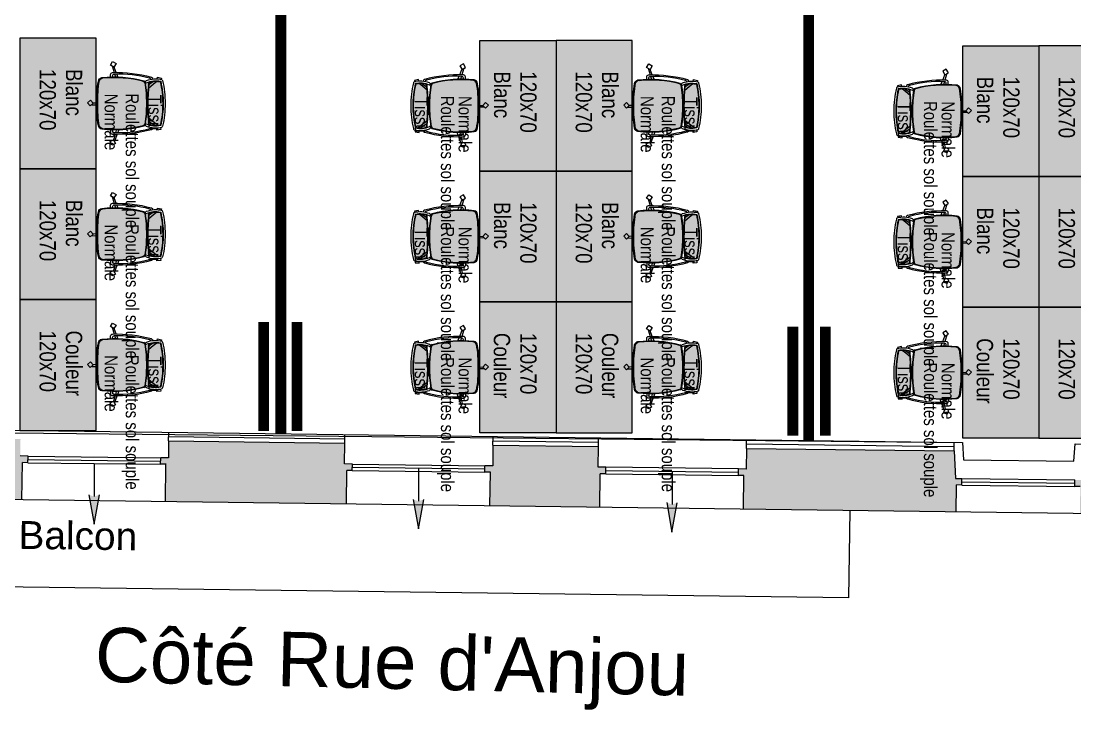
# Model space of a CAD drawing. Extents: x -27 to 25.3, y -8.5 to 57.5.
# Drawn here: x -10.04 to -0.37, y -8.51 to -2.19 of the extents above; entities that cross this region are included whole.
import ezdxf
from ezdxf.enums import TextEntityAlignment as Align

# ---------------------------------------------------------------- set-up
doc = ezdxf.new("R2010")
doc.units = 0
doc.header["$LTSCALE"] = 0.002
doc.linetypes.add('HIDDEN', pattern=[9.525, 6.35, -3.175])
for name, color, linetype in [('01-FAC_CHASSIS', 4, 'Continuous'), ('01-STR_MACONNERIE_HACH', 252, 'Continuous'), ('02-ISOLATION', 6, 'ISOLATION'), ('A-Etiq_Mob', 7, 'Continuous'), ('A-Etiquettes', 7, 'Continuous'), ('A-mobilier', 252, 'Continuous')]:
    doc.layers.add(name, color=color, linetype=linetype)
for name, color, linetype, true_color in [('A-projet', 7, 'Continuous', 0x5b6280), ('A-vitré', 7, 'Continuous', 0x61becc), ('couleur siege', 1, 'Continuous', 0xff0000)]:
    doc.layers.add(name, color=color, linetype=linetype, true_color=true_color)
doc.styles.add('ARIAL', font='arial.ttf')
doc.styles.add('ROMAND', font='romand__.ttf', dxfattribs={"width": 0.7})
doc.styles.get("Standard").update_dxf_attribs({"font": 'ARIALN.TTF'})
doc.linetypes.add('ISOLATION', pattern='A,0.00254,-2.54,[134,ltypeshp.shx,S=2.54,R=0,X=-2.54,Y=0],-5.08,[134,ltypeshp.shx,S=2.54,R=180,X=2.54,Y=0],-2.54', length=10.16254)

# ---------------------------------------------------------------- blocks, each defined once
blk = doc.blocks.new('Poste127Couleur')
at = {"transparency": 33554582}
h = blk.add_hatch(color=256, dxfattribs=at)
h.dxf.hatch_style = 1
h.set_gradient(color1=(169, 83, 160), color2=(255, 246, 230), tint=1, name='CURVED')
h.paths.add_polyline_path([(0, 0.7029), (0, 0.0029), (1.2, 0.0029), (1.2, 0.7029)])
blk.add_lwpolyline([(0, 0.7), (0, 0), (1.2, 0), (1.2, 0.7)], close=True)
at = {"layer": 'A-Etiq_Mob'}
for tag, p in [('STRATIFIE', (0.2839, 0.4213)), ('DIM', (0.2839, 0.1804))]:
    blk.add_attdef(tag, p, '', height=0.15, dxfattribs=at)
blk = doc.blocks.new('chaise')
at = {"layer": 'A-mobilier', "ltscale": 0.1, "true_color": 0xc7c8ca}
h = blk.add_hatch(color=9, dxfattribs=at)
h.dxf.hatch_style = 1
h.paths.add_polyline_path([(0.272, 0.456, 0.30076), (0.236, 0.489, 0.043342), (0.008, 0.509, 0.043342), (-0.219, 0.489, 0.300759), (-0.255, 0.456, 0.09791), (-0.223, 0.027, 0.292085), (-0.207, 0.013, 0.040929), (0.008, -0.005, 0.040929), (0.223, 0.013, 0.292085), (0.239, 0.027, 0.09791)])
h.paths.add_polyline_path([(0.159, -0.024, 0.015765), (0.008, -0.018, 0.016739), (-0.152, -0.025), (-0.19, -0.069), (-0.218, -0.103, 0.040824), (-0.213, -0.142, 0.054873), (0.008, -0.167, 0.054873), (0.23, -0.142, 0.02252), (0.233, -0.121), (0.219, -0.101)])
h.paths.add_polyline_path([(0.191, -0.026, 0.003373), (0.159, -0.024), (0.219, -0.101), (0.233, -0.121, 0.02535), (0.235, -0.097)])
h.paths.add_polyline_path([(0.226, -0.03, 0.0036), (0.191, -0.026), (0.235, -0.097, 0.0714)])
h.paths.add_polyline_path([(-0.152, -0.025, 0.003505), (-0.185, -0.027), (-0.196, -0.043), (-0.217, -0.075, 0.030269), (-0.218, -0.103), (-0.19, -0.069)])
h.paths.add_polyline_path([(-0.185, -0.027, 0.002494), (-0.209, -0.03, 0.048116), (-0.217, -0.075), (-0.196, -0.043)], flags=17)
at = {"layer": 'A-mobilier'}
for p, q in [((0.004, 0.509), (0.006, 0.543)), ((0.022, 0.558), (0.023, 0.509)), ((-0.374, 0.349), (-0.308, 0.33)), ((-0.308, 0.308), (-0.363, 0.33)), ((-0.292, 0.326), (-0.283, 0.323)), ((-0.262, 0.365), (-0.287, 0.365)), ((-0.263, 0.345), (-0.272, 0.345)), ((0.279, 0.365), (0.303, 0.365)), ((0.279, 0.345), (0.288, 0.345)), ((0.324, 0.32), (0.378, 0.334)), ((0.398, 0.325), (0.324, 0.298)), ((0.279, 0.31), (0.309, 0.317)), ((0.309, 0.293), (0.279, 0.282)), ((-0.242, -0.066), (-0.241, -0.066)), ((-0.19, -0.069), (-0.219, -0.105)), ((-0.217, -0.075), (-0.196, -0.043)), ((0.233, -0.121), (0.219, -0.101)), ((0.258, -0.066), (0.257, -0.066))]:
    blk.add_line(p, q, dxfattribs=at)
at = {"layer": 'A-mobilier', "linetype": 'HIDDEN'}
for p, q in [((-0.283, 0.323), (-0.263, 0.317)), ((-0.263, 0.29), (-0.293, 0.302)), ((-0.196, -0.043), (-0.185, -0.027)), ((-0.152, -0.025), (-0.19, -0.069)), ((0.219, -0.101), (0.159, -0.024)), ((0.191, -0.026), (0.235, -0.097))]:
    blk.add_line(p, q, dxfattribs=at)
at = {"layer": 'A-mobilier'}
for points in [[(-0.024, 0.57), (0.006, 0.543), (0.034, 0.572), (0.003, 0.6)], [(-0.398, 0.31), (-0.363, 0.331), (-0.383, 0.366), (-0.418, 0.345)], [(0.395, 0.371), (0.378, 0.334), (0.415, 0.317), (0.432, 0.354)]]:
    blk.add_lwpolyline(points, close=True, dxfattribs=at)
for points in [[(0.255, -0.145), (0.275, -0.147), (0.28, -0.107), (0.259, -0.105)], [(-0.243, -0.109), (-0.259, -0.113), (-0.25, -0.153), (-0.237, -0.15)]]:
    blk.add_lwpolyline(points, dxfattribs=at)
for centre, radius, start, end in [((0.845, 0.323), 1.108, 173.1278, 195.4958), ((0.845, 0.323), 1.103, 173.7387, 195.3268), ((-0.212, 0.445), 0.0447, 99.9272, 166.8835), ((-0.203, 0.434), 0.0495, 115.9014, 169.3298), ((-0.019, -0.687), 1.184, 88.7046, 100.0235), ((0.008, -0.811), 1.32, 90, 99.927), ((0.008, -0.811), 1.32, 80.073, 90), ((0.035, -0.687), 1.184, 79.9765, 91.2954), ((-0.829, 0.323), 1.103, 344.6732, 6.2613), ((0.228, 0.445), 0.0447, 13.1165, 80.0728), ((-0.829, 0.323), 1.108, 344.5042, 6.8722), ((0.219, 0.434), 0.0495, 10.6702, 64.0986), ((1.039, 0.304), 1.347, 178.2197, 195.2822), ((-0.287, 0.345), 0.02, 90, 178.2197), ((0.842, 0.272), 1.135, 177.2781, 195.5028), ((-0.272, 0.325), 0.02, 90, 177.2781), ((-0.826, 0.272), 1.135, 344.4972, 2.7219), ((-1.023, 0.304), 1.347, 344.7178, 1.7803), ((0.288, 0.325), 0.02, 2.7219, 90), ((0.303, 0.345), 0.02, 1.7803, 90), ((-0.207, -0.008), 0.02, 80.7555, 159.0187), ((-0.204, 0.032), 0.02, 195.4958, 260.6251), ((0.02, -0.095), 0.243, 156.8702, 192.2258), ((-0.2, 0.037), 0.02, 195.3268, 260.7665), ((0.008, 1.315), 1.32, 260.6251, 270), ((-0.186, -0.008), 0.02, 114.7785, 159.0187), ((0.008, 1.315), 1.315, 260.7665, 270), ((0.008, 1.315), 1.315, 270, 279.2335), ((0.008, 1.315), 1.32, 270, 279.3749), ((0.202, -0.008), 0.02, 20.9813, 65.2215), ((0.216, 0.037), 0.02, 279.2335, 344.6732), ((0.223, -0.008), 0.02, 20.9813, 99.2445), ((-0.003, -0.095), 0.243, 347.7742, 23.1298), ((0.22, 0.032), 0.02, 279.3749, 344.5042), ((-0.241, -0.046), 0.02, 195.2822, 270), ((-0.233, -0.026), 0.02, 195.5028, 252.7294), ((0.02, -0.095), 0.263, 159.0187, 193.9621), ((0.02, -0.095), 0.238, 164.1556, 191.4603), ((0.031, -2.412), 2.399, 90.5363, 95.8288), ((0.031, -2.412), 2.394, 90.5374, 95.7482), ((-0.014, -2.412), 2.399, 84.1712, 89.4637), ((-0.014, -2.412), 2.394, 84.2518, 89.4626), ((-0.003, -0.095), 0.238, 348.5397, 15.8444), ((-0.003, -0.095), 0.263, 346.0379, 20.9813), ((0.249, -0.026), 0.02, 287.2706, 344.4972), ((0.257, -0.046), 0.02, 270, 344.7178), ((-0.22, -0.145), 0.02, 218.589, 257.0335), ((0.01, 0.853), 1.044, 257.0335, 269.9004), ((0.01, 0.853), 1.024, 257.1546, 269.8984), ((0.01, 0.853), 1.019, 257.3346, 269.8979), ((0.006, 0.853), 1.019, 270.1021, 282.6654), ((0.006, 0.853), 1.024, 270.1016, 282.8454), ((0.006, 0.853), 1.044, 270.0996, 282.9665), ((0.236, -0.145), 0.02, 282.9665, 321.411)]:
    blk.add_arc(centre, radius, start, end, dxfattribs=at)
blk = doc.blocks.new('SiègeT1')
at = {"layer": 'couleur siege', "true_color": 0x8a6689}
for points in [[(-0.1936, 0.2235), (-0.0769, 0.2096), (0.0385, 0.2124), (0.1553, 0.2166), (0.1984, 0.2222), (0.2025, 0.2444), (0.2039, 0.282), (0.2012, 0.321), (0.1233, 0.3376), (0.0385, 0.3432), (-0.0227, 0.3446), (-0.0977, 0.3376), (-0.1492, 0.3307), (-0.1964, 0.3223), (-0.202, 0.3001), (-0.2006, 0.2653)], [(-0.2076, -0.2358), (-0.225, -0.2195), (-0.2335, -0.1968), (-0.2363, -0.14), (-0.2381, -0.076), (-0.2337, -0.0116), (-0.2278, 0.0448), (-0.218, 0.1023), (-0.2107, 0.1321), (-0.2013, 0.169), (-0.1966, 0.1769), (-0.184, 0.18), (-0.1205, 0.1883), (-0.0494, 0.1934), (0.0091, 0.1953), (0.0767, 0.1926), (0.1322, 0.1879), (0.1685, 0.1829), (0.1909, 0.1794), (0.1994, 0.1771), (0.2037, 0.1728), (0.2071, 0.1636), (0.2187, 0.1148), (0.2315, 0.0452), (0.2373, -0.0047), (0.2408, -0.0627), (0.2412, -0.1049), (0.2396, -0.159), (0.2364, -0.1973), (0.2345, -0.2097), (0.2289, -0.2196), (0.2221, -0.2289), (0.2135, -0.2344), (0.2067, -0.2363), (0.1752, -0.2419), (0.1139, -0.248), (0.0509, -0.2511), (-0.0505, -0.2518), (-0.1259, -0.2474), (-0.1911, -0.2375)]]:
    blk.add_hatch(color=8, dxfattribs=at).paths.add_polyline_path(points)
at = {"extrusion": (0, 0, -1), "xscale": 0.8999999999999986, "yscale": 0.8999999999999986, "zscale": -0.9, "rotation": 180}
blk.add_blockref('chaise', (0.0055, 0.195), dxfattribs=at)
at = {"layer": 'A-Etiq_Mob', "style": 'ROMAND', "width": 0.7}
for tag, p in [('FINITION', (-0.0791, 0.1775)), ('PIETEMENT', (-0.0914, -0.031)), ('ASSISE', (-0.0883, -0.2242)), ('COULEUR', (-0.1036, -0.4236))]:
    blk.add_attdef(tag, p, '', height=0.15, dxfattribs=at)
blk = doc.blocks.new('Poste127')
at = {"transparency": 33554582}
h = blk.add_hatch(color=256, dxfattribs=at)
h.dxf.hatch_style = 1
h.set_gradient(color1=(199, 200, 202), color2=(255, 246, 230), tint=1, name='CURVED')
h.paths.add_polyline_path([(0, 0.7), (0, 0), (1.2, 0), (1.2, 0.7)])
blk.add_lwpolyline([(0, 0.7), (0, 0), (1.2, 0), (1.2, 0.7)], close=True)
at = {"layer": 'A-Etiq_Mob'}
for tag, p in [('FINITION', (0.2839, 0.4213)), ('DIM', (0.2839, 0.1804))]:
    blk.add_attdef(tag, p, '', height=0.15, dxfattribs=at)
blk = doc.blocks.new('Xref-R4-2018-11')
h = blk.add_hatch(color=256)
h.dxf.hatch_style = 1
h.paths.add_polyline_path([(-6.6942, -13.4039), (-6.6466, -13.6742), (-6.5976, -13.4042), (-6.6459, -13.4205)])
h = blk.add_hatch(color=256)
h.dxf.hatch_style = 1
h.paths.add_polyline_path([(-3.7177, -13.4467), (-3.6701, -13.717), (-3.6211, -13.4469), (-3.6695, -13.4633)])
h = blk.add_hatch(color=256)
h.dxf.hatch_style = 1
h.paths.add_polyline_path([(-1.3918, -13.4763), (-1.3441, -13.7467), (-1.2952, -13.4766), (-1.3435, -13.493)])
at = {"layer": '01-STR_MACONNERIE_HACH'}
h = blk.add_hatch(color=256, dxfattribs=at)
h.dxf.hatch_style = 1
h.paths.add_polyline_path([(-9.9114, 6.9761), (-10.8895, 6.9824), (-10.8916, 6.6467), (-10.9416, 6.647), (-10.942, 6.587), (-10.8892, 6.5867), (-10.8829, 6.3692), (-9.9275, 6.3631), (-9.9171, 6.5805), (-9.8639, 6.5801), (-9.8636, 6.6401), (-9.9136, 6.6404)])
h.paths.add_polyline_path([(-6.9693, 6.9573), (-8.5936, 6.9677), (-8.5958, 6.632), (-8.6458, 6.6323), (-8.6462, 6.5723), (-8.5933, 6.572), (-8.587, 6.3545), (-6.9854, 6.3442), (-6.975, 6.5616), (-6.9218, 6.5613), (-6.9214, 6.6213), (-6.9714, 6.6216)])
h.paths.add_polyline_path([(-3.9502, 6.6023), (-4.0002, 6.6026), (-3.9981, 6.9383), (-5.6515, 6.9489), (-5.6537, 6.6132), (-5.7037, 6.6135), (-5.704, 6.5535), (-5.6512, 6.5532), (-5.6449, 6.3357), (-4.0142, 6.3252), (-4.0038, 6.5426), (-3.9506, 6.5423)])
h.paths.add_polyline_path([(-1.6908, 6.9235), (-2.6803, 6.9299), (-2.6825, 6.5942), (-2.7325, 6.5945), (-2.7328, 6.5345), (-2.68, 6.5342), (-2.6737, 6.3167), (-1.7069, 6.3105), (-1.6965, 6.5279), (-1.6433, 6.5275), (-1.6429, 6.5875), (-1.6929, 6.5879)])
h.paths.add_polyline_path([(1.2378, 6.563), (1.2878, 6.5627), (1.2882, 6.6227), (1.2382, 6.623), (1.24, 6.9048), (-0.373, 6.9151), (-0.3752, 6.5794), (-0.4252, 6.5798), (-0.4256, 6.5198), (-0.3727, 6.5194), (-0.3664, 6.3019), (1.2353, 6.2917)])
h.paths.add_polyline_path([(6.4882, 4.6295), (6.3522, 4.805), (6.4271, 4.863), (6.3903, 4.9105), (6.3508, 4.8798), (6.2117, 5.0594), (5.3291, 4.3754), (5.2181, 4.3882), (5.0613, 3.8049), (5.013, 3.8178), (4.9819, 3.702), (5.2116, 3.6402)])
h.paths.add_polyline_path([(9.1783, 7.5308), (8.6276, 7.1267), (8.7221, 7.0047), (7.6175, 6.1487), (7.7566, 5.9692), (7.7171, 5.9386), (7.7539, 5.8912), (7.7997, 5.9267), (7.9357, 5.7512), (8.9087, 6.5052), (16.9272, -4.1987), (16.2127, -4.7353), (16.3623, -4.9345), (16.3068, -4.9762), (16.3428, -5.0242), (16.3828, -4.9941), (16.5181, -5.1738), (16.7837, -4.9743), (17.9272, -4.119)])
h.paths.add_polyline_path([(15.5697, -5.886), (15.4344, -5.7064), (15.4744, -5.6764), (15.4383, -5.6284), (15.3828, -5.6701), (15.2332, -5.4709), (14.099, -6.3227), (14.2486, -6.5219), (14.1931, -6.5636), (14.2291, -6.6116), (14.2691, -6.5815), (14.4044, -6.7612)])
h.paths.add_polyline_path([(13.3207, -7.2938), (13.3606, -7.2638), (13.3246, -7.2158), (13.2691, -7.2575), (13.1195, -7.0583), (12.0408, -7.8684), (12.1904, -8.0676), (12.1348, -8.1093), (12.1708, -8.1573), (12.2236, -8.1177), (12.3589, -8.2973), (13.456, -7.4734)])
h.paths.add_polyline_path([(11.3849, -9.0288), (11.2496, -8.8491), (11.3024, -8.8095), (11.2664, -8.7615), (11.2108, -8.8033), (11.0612, -8.6041), (10.0697, -9.3487), (10.2192, -9.5479), (10.1637, -9.5896), (10.1997, -9.6376), (10.2397, -9.6076), (10.375, -9.7872)])
h.paths.add_polyline_path([(9.4266, -10.4994), (9.2913, -10.3198), (9.3313, -10.2898), (9.2952, -10.2418), (9.2397, -10.2835), (9.0901, -10.0844), (8.1224, -10.8111), (8.272, -11.0103), (8.2165, -11.052), (8.2525, -11.1), (8.2925, -11.0699), (8.4278, -11.2496)])
h.paths.add_polyline_path([(7.4794, -11.9618), (7.3441, -11.7822), (7.384, -11.7522), (7.348, -11.7042), (7.2924, -11.7459), (7.1429, -11.5467), (6.2757, -12.198), (6.4253, -12.3971), (6.3697, -12.4389), (6.4058, -12.4869), (6.431, -12.4679), (6.5663, -12.6475)])
h.paths.add_polyline_path([(5.6473, -13.3377), (5.512, -13.158), (5.5373, -13.1391), (5.5013, -13.0911), (5.4457, -13.1328), (5.2961, -12.9336), (5.1388, -13.0518), (4.5002, -13.0436), (4.4822, -13.2953), (4.4399, -13.2947), (4.4392, -13.3547), (4.4892, -13.3554), (4.486, -13.6022), (5.2816, -13.6123)])
h.paths.add_polyline_path([(3.3185, -13.3404), (3.3685, -13.3411), (3.3693, -13.2811), (3.327, -13.2805), (3.3154, -13.0285), (2.431, -13.0172), (2.413, -13.2689), (2.3538, -13.2681), (2.3531, -13.3281), (2.4031, -13.3287), (2.3999, -13.5755), (3.3154, -13.5872)])
h.paths.add_polyline_path([(1.2462, -13.0021), (-0.6604, -12.9778), (-0.6628, -13.1677), (-0.7338, -13.1668), (-0.7346, -13.2268), (-0.6846, -13.2274), (-0.6885, -13.5361), (1.263, -13.561), (1.2661, -13.3142), (1.3161, -13.3149), (1.3169, -13.2549), (1.2577, -13.2541)])
h.paths.add_polyline_path([(-2.0196, -12.9604), (-2.9864, -12.9481), (-2.9888, -13.138), (-3.0598, -13.1371), (-3.0606, -13.1971), (-3.0106, -13.1977), (-3.0145, -13.5065), (-2.0055, -13.5193), (-2.0016, -13.2106), (-1.9516, -13.2112), (-1.9508, -13.1513), (-2.022, -13.1503)])
h.paths.add_polyline_path([(-4.2768, -13.1216), (-4.3479, -13.1207), (-4.3455, -12.9308), (-5.9629, -12.9101), (-5.9649, -13.0652), (-6.0355, -13.0643), (-6.0363, -13.1237), (-5.987, -13.1243), (-5.9914, -13.4685), (-4.3315, -13.4897), (-4.3275, -13.1809), (-4.2776, -13.1816)])
h.paths.add_polyline_path([(-7.304, -13.1089), (-7.254, -13.1095), (-7.2532, -13.0495), (-7.324, -13.0479), (-7.3221, -12.8928), (-8.9403, -12.8721), (-8.9422, -13.0242), (-9.0125, -13.0233), (-9.0133, -13.0833), (-8.9633, -13.0839), (-8.9677, -13.4305), (-7.3084, -13.4517)])
h.paths.add_polyline_path([(-10.2802, -13.0671), (-10.2302, -13.0678), (-10.2295, -13.0078), (-10.3014, -13.0069), (-10.2994, -12.8548), (-11.2457, -12.8427), (-11.248, -13.0247), (-11.3191, -13.0238), (-11.3198, -13.0838), (-11.2698, -13.0845), (-11.2739, -13.4011), (-10.2847, -13.4137)])
h.paths.add_polyline_path([(4.0393, 4.878), (3.4682, 4.4755), (3.7869, 4.0232), (4.1422, 3.9277), (4.172, 4.0385), (4.1251, 4.0566), (4.2613, 4.563)])
edge = h.paths.add_edge_path()
edge.add_line((2.5983, 5.7098), (3.1695, 6.1123))
edge.add_line((3.1695, 6.1123), (3.0138, 6.3333))
edge.add_arc((1.8239, 5.3888), 1.5192, 38.44181, 84.17293)
edge.add_line((1.9782, 6.9001), (1.9433, 6.9003))
edge.add_line((1.9433, 6.9003), (1.9415, 6.6185))
edge.add_line((1.9415, 6.6185), (1.8915, 6.6188))
edge.add_line((1.8915, 6.6188), (1.8911, 6.5588))
edge.add_line((1.8911, 6.5588), (1.9411, 6.5585))
edge.add_line((1.9411, 6.5585), (1.9386, 6.2872))
edge.add_line((1.9386, 6.2872), (2.1926, 6.2855))
edge.add_line((2.1926, 6.2855), (2.5983, 5.7098))
h.paths.add_polyline_path([(-13.0169, -4.4062), (-13.5351, -4.4062), (-13.5351, -3.4062), (-13.0026, -3.4062), (-12.8623, 6.3818), (-12.2234, 6.3777), (-12.213, 6.5952), (-12.1598, 6.5948), (-12.1594, 6.6548), (-12.2094, 6.6551), (-12.2073, 6.9908), (-12.9153, 6.9953), (-12.913, 7.3501), (-13.403, 7.3532), (-13.4075, 7.1112), (-13.7899, -13.369), (-12.5908, -13.3843), (-12.5868, -13.0677), (-12.5368, -13.0683), (-12.536, -13.0083), (-12.6072, -13.0074), (-12.6049, -12.8254), (-13.1375, -12.8186)])
h.paths.add_polyline_path([(-13.5351, -4.4062), (-13.5351, -3.4062)], flags=16)
for p, q in [((-5.9629, -12.9101), (-5.9649, -13.0652)), ((-5.9629, -12.9101), (-4.3455, -12.9308)), ((-2.9864, -12.9481), (-2.0196, -12.9604)), ((-0.6604, -12.9778), (1.2462, -13.0021)), ((-6.6451, -13.1166), (-6.6459, -13.4205)), ((-3.6687, -13.1593), (-3.6695, -13.4633)), ((-1.3427, -13.189), (-1.3435, -13.493)), ((5.2816, -13.6123), (-13.7899, -13.369)), ((-6.6942, -13.4039), (-6.6466, -13.6742)), ((-6.6466, -13.6742), (-6.5976, -13.4042)), ((-3.7177, -13.4467), (-3.6701, -13.717)), ((-3.6701, -13.717), (-3.6211, -13.4469)), ((-1.3918, -13.4763), (-1.3441, -13.7467)), ((-1.3441, -13.7467), (-1.2952, -13.4766)), ((0.277, -14.3485), (-13.8001, -14.1689))]:
    blk.add_line(p, q)
for points in [[(-4.2768, -13.1216), (-4.3479, -13.1207), (-4.3455, -12.9308)], [(-2.9864, -12.9481), (-2.9888, -13.138), (-3.0598, -13.1371)], [(-7.2532, -13.0495), (-7.324, -13.0479)], [(-7.254, -13.1095), (-7.2532, -13.0495)], [(-1.9508, -13.1513), (-2.022, -13.1503), (-2.0196, -12.9604)], [(-0.6604, -12.9778), (-0.6628, -13.1677), (-0.7338, -13.1668)], [(1.2462, -13.0021), (1.2577, -13.2541), (1.3169, -13.2549)], [(-7.3084, -13.4517), (-7.304, -13.1084)], [(-7.254, -13.1095), (-7.304, -13.1089)], [(-6.0363, -13.1236), (-6.0355, -13.0636)], [(-5.9863, -13.1243), (-6.0363, -13.1237)], [(-5.9649, -13.0652), (-6.0355, -13.0643)], [(-5.9914, -13.4685), (-5.987, -13.1252)], [(-4.2776, -13.1816), (-4.2768, -13.1216)], [(-3.0606, -13.1971), (-3.0598, -13.1371)], [(-1.9516, -13.2112), (-1.9508, -13.1513)], [(-4.3315, -13.4897), (-4.3275, -13.1809)], [(-4.2776, -13.1816), (-4.3275, -13.1809)], [(-3.0106, -13.1977), (-3.0606, -13.1971)], [(-3.0145, -13.5065), (-3.0106, -13.1977)], [(-2.0055, -13.5193), (-2.0016, -13.2106)], [(-1.9516, -13.2112), (-2.0016, -13.2106)], [(-0.7346, -13.2268), (-0.7338, -13.1668)], [(-0.6846, -13.2274), (-0.7346, -13.2268)], [(-0.6885, -13.5361), (-0.6846, -13.2274)], [(1.263, -13.561), (1.2661, -13.3142)], [(1.3161, -13.3149), (1.2661, -13.3142)], [(1.3161, -13.3149), (1.3169, -13.2549)], [(2.3531, -13.3281), (2.3538, -13.2681)], [(2.4031, -13.3287), (2.3531, -13.3281)], [(0.2872, -13.5486), (0.277, -14.3485)]]:
    blk.add_lwpolyline(points)
at = {"layer": '01-FAC_CHASSIS', "linetype": 'Continuous'}
for p, q in [((-7.2536, -13.0795), (-6.0359, -13.095)), ((-4.2772, -13.1516), (-3.0602, -13.1671)), ((-1.9512, -13.1813), (-0.7342, -13.1968)), ((1.3165, -13.2849), (2.3534, -13.2981))]:
    blk.add_line(p, q, dxfattribs=at)
at = {"layer": '01-FAC_CHASSIS'}
for points in [[(-7.2532, -13.0495), (-6.0355, -13.0637)], [(-7.254, -13.1095), (-6.0363, -13.1237)], [(-4.2768, -13.1216), (-3.0598, -13.1371)], [(-0.7338, -13.1668), (-1.9508, -13.1513)], [(-4.2776, -13.1816), (-3.0606, -13.1971)], [(-1.9516, -13.2112), (-0.7346, -13.2268)], [(1.3161, -13.3149), (2.3531, -13.3281)], [(1.3169, -13.2549), (2.3538, -13.2681)]]:
    blk.add_lwpolyline(points, dxfattribs=at)
at = {"layer": '02-ISOLATION', "linetype": 'Continuous'}
for points in [[(-13.1365, -12.7386), (1.3227, -12.9231), (1.33, -13.0832), (2.3451, -13.0961), (2.3565, -12.9363), (3.3919, -12.9495), (3.3992, -13.1096), (4.4144, -13.1225), (4.4258, -12.9627), (5.1398, -12.9718)], [(-5.9629, -12.9101), (-5.9619, -12.8301)], [(-4.3455, -12.9308), (-4.3445, -12.8508)], [(-2.9864, -12.9481), (-2.9853, -12.8681)], [(-2.0196, -12.9604), (-2.0185, -12.8804)], [(-0.6604, -12.9778), (-0.6594, -12.8978)], [(1.2462, -13.0021), (1.2472, -12.9221)]]:
    blk.add_lwpolyline(points, dxfattribs=at)
at = {"layer": '02-ISOLATION', "linetype": 'ISOLATION', "ltscale": 0.004}
for points in [[(-5.9624, -12.8701), (-4.345, -12.8908)], [(-2.9858, -12.9081), (-2.019, -12.9204)], [(-0.6599, -12.9378), (1.2467, -12.9621)]]:
    blk.add_lwpolyline(points, dxfattribs=at)
at = {"style": 'ARIAL'}
for s, height, rotation, p in [('Balcon', 0.255, 359.26904, (-7.3419, -13.8995)), ("Côté Rue d'Anjou", 0.5, 358.64722, (-6.6435, -15.1191))]:
    blk.add_text(s, height=height, rotation=rotation, dxfattribs=at).set_placement(p)

msp = doc.modelspace()

# ---------------------------------------------------------------- linework, layer by layer
at = {"ltscale": 0.01}
msp.add_lwpolyline([(-15.8614, -5.9095), (-1.4017, -6.0539), (-1.3944, -6.214), (-0.3793, -6.227), (-0.3679, -6.0671), (0.6675, -6.0803), (0.6748, -6.2404), (1.69, -6.2534), (1.69, -6.0927), (2.3882, -6.1023), (2.5877, -5.9525), (2.6838, -6.0804), (3.5354, -5.4408), (3.4393, -5.3129), (4.4344, -4.5656), (4.5305, -4.6935), (5.3821, -4.054), (5.286, -3.926), (6.3816, -3.1032), (6.4777, -3.2312), (7.3293, -2.5916), (7.2333, -2.4636), (8.3527, -1.6229)], dxfattribs=at)
at = {"layer": 'A-Etiquettes', "color": 231, "true_color": 0xfd5db5, "const_width": 0.1}
msp.add_lwpolyline([(-7.8149, -4.9481), (-7.8149, -5.9481)], dxfattribs=at)
at = {"layer": 'A-Etiquettes', "color": 1, "true_color": 0xff0000, "const_width": 0.1}
msp.add_lwpolyline([(-7.5089, -4.9481), (-7.5089, -5.9481)], dxfattribs=at)
at = {"layer": 'A-Etiquettes', "color": 82, "true_color": 0x4cdb0f, "const_width": 0.1}
for points in [[(-2.959, -4.9934), (-2.959, -5.9934)], [(-2.6605, -4.9934), (-2.6605, -5.9934)]]:
    msp.add_lwpolyline(points, dxfattribs=at)
at = {"layer": 'A-projet', "const_width": 0.1}
msp.add_lwpolyline([(-7.6575, -5.9796), (-7.6575, -0.8489)], dxfattribs=at)
at = {"layer": 'A-vitré', "const_width": 0.1}
msp.add_lwpolyline([(-2.8139, -6.0431), (-2.8139, -0.8453)], dxfattribs=at)

# ---------------------------------------------------------------- block references
at = {"ltscale": 0.01}
msp.add_blockref('Xref-R4-2018-11', (-2.7244, 6.8691), dxfattribs=at)
at = {"layer": 'A-mobilier', "ltscale": 0.1}
ref = msp.add_blockref('Poste127', (-10.0518, -2.3441), dxfattribs=dict(at, rotation=270))
ref.add_attrib('STRATIFIE', 'Blanc', (-9.6304, -2.628), dxfattribs={"layer": 'A-Etiq_Mob', "ltscale": 0.1, "height": 0.15, "rotation": 270})
ref.add_attrib('DIM', '120x70', (-9.8714, -2.628), dxfattribs={"layer": 'A-Etiq_Mob', "ltscale": 0.1, "height": 0.15, "rotation": 270})
ref = msp.add_blockref('Poste127', (-5.1322, -2.3655), dxfattribs=dict(at, xscale=-1, rotation=90))
ref.add_attrib('STRATIFIE', 'Blanc', (-5.7011, -2.6494), dxfattribs={"layer": 'A-Etiq_Mob', "ltscale": 0.1, "height": 0.15, "rotation": 270})
ref.add_attrib('DIM', '120x70', (-5.4606, -2.6494), dxfattribs={"layer": 'A-Etiq_Mob', "ltscale": 0.1, "height": 0.15, "rotation": 270})
ref = msp.add_blockref('Poste127', (-5.1322, -2.3655), dxfattribs=dict(at, rotation=270))
ref.add_attrib('STRATIFIE', 'Blanc', (-4.7109, -2.6494), dxfattribs={"layer": 'A-Etiq_Mob', "ltscale": 0.1, "height": 0.15, "rotation": 270})
ref.add_attrib('DIM', '120x70', (-4.9519, -2.6494), dxfattribs={"layer": 'A-Etiq_Mob', "ltscale": 0.1, "height": 0.15, "rotation": 270})
ref = msp.add_blockref('Poste127', (-0.7004, -2.4144), dxfattribs=dict(at, xscale=-1, rotation=90))
ref.add_attrib('STRATIFIE', 'Blanc', (-1.2693, -2.6982), dxfattribs={"layer": 'A-Etiq_Mob', "ltscale": 0.1, "height": 0.15, "rotation": 270})
ref.add_attrib('DIM', '120x70', (-1.0288, -2.6982), dxfattribs={"layer": 'A-Etiq_Mob', "ltscale": 0.1, "height": 0.15, "rotation": 270})
ref = msp.add_blockref('Poste127', (-0.7004, -2.4144), dxfattribs=dict(at, rotation=270))
ref.add_attrib('STRATIFIE', 'Blanc', (-0.2791, -2.6982), dxfattribs={"layer": 'A-Etiq_Mob', "ltscale": 0.1, "height": 0.15, "rotation": 270})
ref.add_attrib('DIM', '120x70', (-0.5201, -2.6982), dxfattribs={"layer": 'A-Etiq_Mob', "ltscale": 0.1, "height": 0.15, "rotation": 270})
at = {"layer": 'A-mobilier'}
ref = msp.add_blockref('SiègeT1', (-9.086, -2.9422), dxfattribs=dict(at, rotation=270))
ref.add_attrib('FINITION', 'Tissu', dxfattribs={"layer": 'A-Etiq_Mob', "height": 0.12, "rotation": 270}).set_placement((-8.9086, -2.8631), align=Align.BOTTOM_LEFT)
ref.add_attrib('ASSISE', 'Normale', dxfattribs={"layer": 'A-Etiq_Mob', "height": 0.12, "rotation": 270}).set_placement((-9.3103, -2.8539), align=Align.BOTTOM_LEFT)
ref.add_attrib('PIETEMENT', 'Roulettes sol souple', dxfattribs={"layer": 'A-Etiq_Mob', "height": 0.12, "rotation": 270}).set_placement((-9.1171, -2.8509), align=Align.BOTTOM_LEFT)
ref = msp.add_blockref('SiègeT1', (-6.0979, -2.9637), dxfattribs=dict(at, xscale=-1, rotation=90))
ref.add_attrib('FINITION', 'Tissu', dxfattribs={"layer": 'A-Etiq_Mob', "height": 0.12, "rotation": 270}).set_placement((-6.464, -2.8845), align=Align.BOTTOM_LEFT)
ref.add_attrib('ASSISE', 'Normale', dxfattribs={"layer": 'A-Etiq_Mob', "height": 0.12, "rotation": 270}).set_placement((-6.0623, -2.8754), align=Align.BOTTOM_LEFT)
ref.add_attrib('PIETEMENT', 'Roulettes sol souple', dxfattribs={"layer": 'A-Etiq_Mob', "height": 0.12, "rotation": 270}).set_placement((-6.2242, -2.8723), align=Align.BOTTOM_LEFT)
ref = msp.add_blockref('SiègeT1', (-4.1665, -2.9637), dxfattribs=dict(at, rotation=270))
ref.add_attrib('FINITION', 'Tissu', dxfattribs={"layer": 'A-Etiq_Mob', "height": 0.12, "rotation": 270}).set_placement((-3.989, -2.8845), align=Align.BOTTOM_LEFT)
ref.add_attrib('ASSISE', 'Normale', dxfattribs={"layer": 'A-Etiq_Mob', "height": 0.12, "rotation": 270}).set_placement((-4.3908, -2.8754), align=Align.BOTTOM_LEFT)
ref.add_attrib('PIETEMENT', 'Roulettes sol souple', dxfattribs={"layer": 'A-Etiq_Mob', "height": 0.12, "rotation": 270}).set_placement((-4.1975, -2.8723), align=Align.BOTTOM_LEFT)
ref = msp.add_blockref('SiègeT1', (-1.6661, -3.0125), dxfattribs=dict(at, xscale=-1, rotation=90))
ref.add_attrib('FINITION', 'Tissu', dxfattribs={"layer": 'A-Etiq_Mob', "height": 0.12, "rotation": 270}).set_placement((-2.0322, -2.9333), align=Align.BOTTOM_LEFT)
ref.add_attrib('ASSISE', 'Normale', dxfattribs={"layer": 'A-Etiq_Mob', "height": 0.12, "rotation": 270}).set_placement((-1.6305, -2.9242), align=Align.BOTTOM_LEFT)
ref.add_attrib('PIETEMENT', 'Roulettes sol souple', dxfattribs={"layer": 'A-Etiq_Mob', "height": 0.12, "rotation": 270}).set_placement((-1.7924, -2.9211), align=Align.BOTTOM_LEFT)
at = {"layer": 'A-mobilier', "ltscale": 0.1}
ref = msp.add_blockref('Poste127', (-10.0518, -3.5441), dxfattribs=dict(at, rotation=270))
ref.add_attrib('STRATIFIE', 'Blanc', (-9.6304, -3.828), dxfattribs={"layer": 'A-Etiq_Mob', "ltscale": 0.1, "height": 0.15, "rotation": 270})
ref.add_attrib('DIM', '120x70', (-9.8714, -3.828), dxfattribs={"layer": 'A-Etiq_Mob', "ltscale": 0.1, "height": 0.15, "rotation": 270})
ref = msp.add_blockref('Poste127', (-5.1322, -3.5655), dxfattribs=dict(at, xscale=-1, rotation=90))
ref.add_attrib('STRATIFIE', 'Blanc', (-5.7011, -3.8494), dxfattribs={"layer": 'A-Etiq_Mob', "ltscale": 0.1, "height": 0.15, "rotation": 270})
ref.add_attrib('DIM', '120x70', (-5.4606, -3.8494), dxfattribs={"layer": 'A-Etiq_Mob', "ltscale": 0.1, "height": 0.15, "rotation": 270})
ref = msp.add_blockref('Poste127', (-5.1322, -3.5655), dxfattribs=dict(at, rotation=270))
ref.add_attrib('STRATIFIE', 'Blanc', (-4.7109, -3.8494), dxfattribs={"layer": 'A-Etiq_Mob', "ltscale": 0.1, "height": 0.15, "rotation": 270})
ref.add_attrib('DIM', '120x70', (-4.9519, -3.8494), dxfattribs={"layer": 'A-Etiq_Mob', "ltscale": 0.1, "height": 0.15, "rotation": 270})
ref = msp.add_blockref('Poste127', (-0.7004, -3.6144), dxfattribs=dict(at, xscale=-1, rotation=90))
ref.add_attrib('STRATIFIE', 'Blanc', (-1.2693, -3.8982), dxfattribs={"layer": 'A-Etiq_Mob', "ltscale": 0.1, "height": 0.15, "rotation": 270})
ref.add_attrib('DIM', '120x70', (-1.0288, -3.8982), dxfattribs={"layer": 'A-Etiq_Mob', "ltscale": 0.1, "height": 0.15, "rotation": 270})
ref = msp.add_blockref('Poste127', (-0.7004, -3.6144), dxfattribs=dict(at, rotation=270))
ref.add_attrib('STRATIFIE', 'Blanc', (-0.2791, -3.8982), dxfattribs={"layer": 'A-Etiq_Mob', "ltscale": 0.1, "height": 0.15, "rotation": 270})
ref.add_attrib('DIM', '120x70', (-0.5201, -3.8982), dxfattribs={"layer": 'A-Etiq_Mob', "ltscale": 0.1, "height": 0.15, "rotation": 270})
at = {"layer": 'A-mobilier'}
ref = msp.add_blockref('SiègeT1', (-9.086, -4.1422), dxfattribs=dict(at, rotation=270))
ref.add_attrib('FINITION', 'Tissu', dxfattribs={"layer": 'A-Etiq_Mob', "height": 0.12, "rotation": 270}).set_placement((-8.9086, -4.0631), align=Align.BOTTOM_LEFT)
ref.add_attrib('ASSISE', 'Normale', dxfattribs={"layer": 'A-Etiq_Mob', "height": 0.12, "rotation": 270}).set_placement((-9.3103, -4.0539), align=Align.BOTTOM_LEFT)
ref.add_attrib('PIETEMENT', 'Roulettes sol souple', dxfattribs={"layer": 'A-Etiq_Mob', "height": 0.12, "rotation": 270}).set_placement((-9.1171, -4.0509), align=Align.BOTTOM_LEFT)
ref = msp.add_blockref('SiègeT1', (-6.0979, -4.1637), dxfattribs=dict(at, xscale=-1, rotation=90))
ref.add_attrib('FINITION', 'Tissu', dxfattribs={"layer": 'A-Etiq_Mob', "height": 0.12, "rotation": 270}).set_placement((-6.464, -4.0845), align=Align.BOTTOM_LEFT)
ref.add_attrib('ASSISE', 'Normale', dxfattribs={"layer": 'A-Etiq_Mob', "height": 0.12, "rotation": 270}).set_placement((-6.0623, -4.0754), align=Align.BOTTOM_LEFT)
ref.add_attrib('PIETEMENT', 'Roulettes sol souple', dxfattribs={"layer": 'A-Etiq_Mob', "height": 0.12, "rotation": 270}).set_placement((-6.2242, -4.0723), align=Align.BOTTOM_LEFT)
ref = msp.add_blockref('SiègeT1', (-4.1665, -4.1637), dxfattribs=dict(at, rotation=270))
ref.add_attrib('FINITION', 'Tissu', dxfattribs={"layer": 'A-Etiq_Mob', "height": 0.12, "rotation": 270}).set_placement((-3.989, -4.0845), align=Align.BOTTOM_LEFT)
ref.add_attrib('ASSISE', 'Normale', dxfattribs={"layer": 'A-Etiq_Mob', "height": 0.12, "rotation": 270}).set_placement((-4.3908, -4.0754), align=Align.BOTTOM_LEFT)
ref.add_attrib('PIETEMENT', 'Roulettes sol souple', dxfattribs={"layer": 'A-Etiq_Mob', "height": 0.12, "rotation": 270}).set_placement((-4.1975, -4.0723), align=Align.BOTTOM_LEFT)
ref = msp.add_blockref('SiègeT1', (-1.6661, -4.2125), dxfattribs=dict(at, xscale=-1, rotation=90))
ref.add_attrib('FINITION', 'Tissu', dxfattribs={"layer": 'A-Etiq_Mob', "height": 0.12, "rotation": 270}).set_placement((-2.0322, -4.1333), align=Align.BOTTOM_LEFT)
ref.add_attrib('ASSISE', 'Normale', dxfattribs={"layer": 'A-Etiq_Mob', "height": 0.12, "rotation": 270}).set_placement((-1.6305, -4.1242), align=Align.BOTTOM_LEFT)
ref.add_attrib('PIETEMENT', 'Roulettes sol souple', dxfattribs={"layer": 'A-Etiq_Mob', "height": 0.12, "rotation": 270}).set_placement((-1.7924, -4.1211), align=Align.BOTTOM_LEFT)
at = {"layer": 'A-mobilier', "ltscale": 0.1, "rotation": 270}
for p in [(-10.0518, -4.7441), (-5.1322, -4.7655), (-0.7004, -4.8144)]:
    msp.add_blockref('Poste127Couleur', p, dxfattribs=at).add_auto_attribs({'STRATIFIE': 'Couleur', 'DIM': '120x70'})
at = {"layer": 'A-mobilier', "ltscale": 0.1}
ref = msp.add_blockref('Poste127Couleur', (-5.1322, -4.7655), dxfattribs=dict(at, xscale=-1, rotation=90))
ref.add_attrib('STRATIFIE', 'Couleur', (-5.7036, -5.0494), dxfattribs={"layer": 'A-Etiq_Mob', "ltscale": 0.1, "height": 0.15, "rotation": 270})
ref.add_attrib('DIM', '120x70', (-5.4606, -5.0494), dxfattribs={"layer": 'A-Etiq_Mob', "ltscale": 0.1, "height": 0.15, "rotation": 270})
ref = msp.add_blockref('Poste127Couleur', (-0.7004, -4.8144), dxfattribs=dict(at, xscale=-1, rotation=90))
ref.add_attrib('STRATIFIE', 'Couleur', (-1.2718, -5.0982), dxfattribs={"layer": 'A-Etiq_Mob', "ltscale": 0.1, "height": 0.15, "rotation": 270})
ref.add_attrib('DIM', '120x70', (-1.0288, -5.0982), dxfattribs={"layer": 'A-Etiq_Mob', "ltscale": 0.1, "height": 0.15, "rotation": 270})
at = {"layer": 'A-mobilier'}
ref = msp.add_blockref('SiègeT1', (-9.086, -5.3422), dxfattribs=dict(at, rotation=270))
ref.add_attrib('FINITION', 'Tissu', dxfattribs={"layer": 'A-Etiq_Mob', "height": 0.12, "rotation": 270}).set_placement((-8.9086, -5.2631), align=Align.BOTTOM_LEFT)
ref.add_attrib('ASSISE', 'Normale', dxfattribs={"layer": 'A-Etiq_Mob', "height": 0.12, "rotation": 270}).set_placement((-9.3103, -5.2539), align=Align.BOTTOM_LEFT)
ref.add_attrib('PIETEMENT', 'Roulettes sol souple', dxfattribs={"layer": 'A-Etiq_Mob', "height": 0.12, "rotation": 270}).set_placement((-9.1171, -5.2509), align=Align.BOTTOM_LEFT)
ref = msp.add_blockref('SiègeT1', (-6.0979, -5.3637), dxfattribs=dict(at, xscale=-1, rotation=90))
ref.add_attrib('FINITION', 'Tissu', dxfattribs={"layer": 'A-Etiq_Mob', "height": 0.12, "rotation": 270}).set_placement((-6.464, -5.2845), align=Align.BOTTOM_LEFT)
ref.add_attrib('ASSISE', 'Normale', dxfattribs={"layer": 'A-Etiq_Mob', "height": 0.12, "rotation": 270}).set_placement((-6.0623, -5.2754), align=Align.BOTTOM_LEFT)
ref.add_attrib('PIETEMENT', 'Roulettes sol souple', dxfattribs={"layer": 'A-Etiq_Mob', "height": 0.12, "rotation": 270}).set_placement((-6.2242, -5.2723), align=Align.BOTTOM_LEFT)
ref = msp.add_blockref('SiègeT1', (-4.1665, -5.3637), dxfattribs=dict(at, rotation=270))
ref.add_attrib('FINITION', 'Tissu', dxfattribs={"layer": 'A-Etiq_Mob', "height": 0.12, "rotation": 270}).set_placement((-3.989, -5.2845), align=Align.BOTTOM_LEFT)
ref.add_attrib('ASSISE', 'Normale', dxfattribs={"layer": 'A-Etiq_Mob', "height": 0.12, "rotation": 270}).set_placement((-4.3908, -5.2754), align=Align.BOTTOM_LEFT)
ref.add_attrib('PIETEMENT', 'Roulettes sol souple', dxfattribs={"layer": 'A-Etiq_Mob', "height": 0.12, "rotation": 270}).set_placement((-4.1975, -5.2723), align=Align.BOTTOM_LEFT)
ref = msp.add_blockref('SiègeT1', (-1.6661, -5.4125), dxfattribs=dict(at, xscale=-1, rotation=90))
ref.add_attrib('FINITION', 'Tissu', dxfattribs={"layer": 'A-Etiq_Mob', "height": 0.12, "rotation": 270}).set_placement((-2.0322, -5.3333), align=Align.BOTTOM_LEFT)
ref.add_attrib('ASSISE', 'Normale', dxfattribs={"layer": 'A-Etiq_Mob', "height": 0.12, "rotation": 270}).set_placement((-1.6305, -5.3242), align=Align.BOTTOM_LEFT)
ref.add_attrib('PIETEMENT', 'Roulettes sol souple', dxfattribs={"layer": 'A-Etiq_Mob', "height": 0.12, "rotation": 270}).set_placement((-1.7924, -5.3211), align=Align.BOTTOM_LEFT)

doc.saveas('drawing.dxf')
